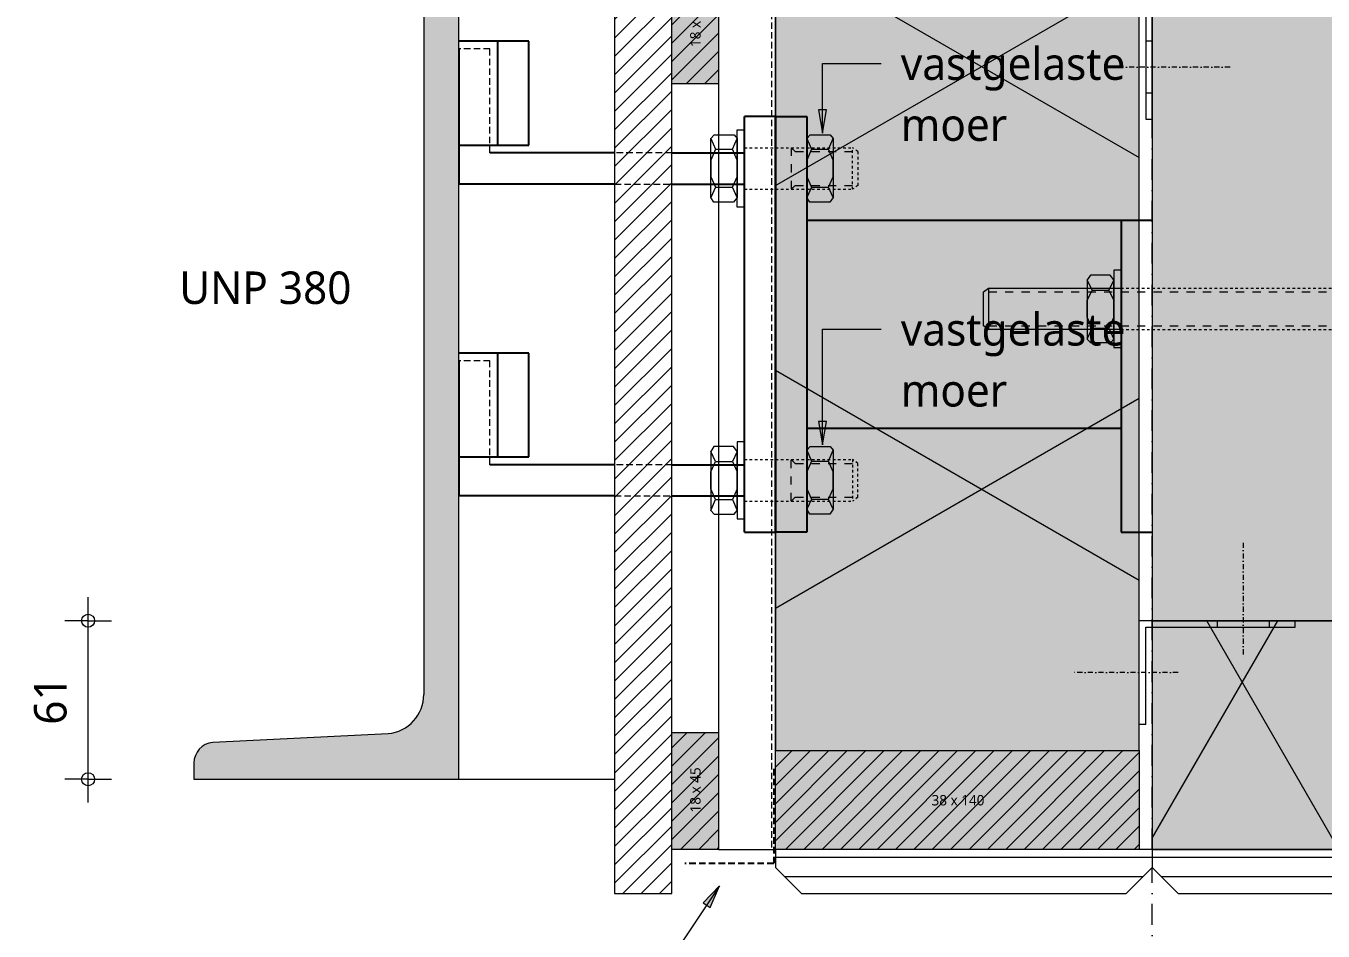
# Model space of a CAD drawing. Header units: millimetres. Extents: x -435 to 27166, y -19117 to 26500.
# Drawn here: x 6953.7 to 7453.1, y 20604.1 to 20952.3 of the extents above; entities that cross this region are included whole.
import ezdxf

# ---------------------------------------------------------------- set-up
doc = ezdxf.new("R2010")
doc.units = ezdxf.units.MM
for name, pattern in [('Dash', [6.35, 3.175, -3.175]), ('MV_hidden', [3.75, 2.5, -1.25]), ('MV_stramien', [16, 8, -4, 0, -4]), ('Streep 1_1', [2, 1, -1]), ('Streep-stip _ detail', [4, 2, -1, 0, -1])]:
    doc.linetypes.add(name, pattern=pattern)
for name, color, linetype, lineweight in [('A-ANNO-DIMS', 211, 'Continuous', 13), ('A-ANNO-DIMS-5', 211, 'Continuous', 13), ('A-ANNO-NOTE', 131, 'Continuous', 18), ('A-DETL', 90, 'Continuous', 13), ('A-DETL-GENF', 92, 'Continuous', 18), ('A-DETL-GENF-HDLN', 1, 'Dash', 18), ('A-DETL-MEDM', 33, 'Continuous', 18), ('G-ANNO-TEXT', 231, 'Continuous', 13)]:
    doc.layers.add(name, color=color, linetype=linetype, lineweight=lineweight)
doc.styles.add('Segoe UI_1', font='segoeui.ttf', dxfattribs={"height": 4})
doc.styles.add('Segoe UI_3', font='segoeui.ttf', dxfattribs={"height": 12.5})
doc.dimstyles.new('2_5_mm_4', dxfattribs={"dimscale": 304.8, "dimtxt": 13.092049, "dimasz": 0.016404, "dimexe": 0.029528, "dimexo": 0.0625, "dimgap": 0.014764, "dimtad": 1, "dimdec": 0, "dimzin": 0, "dimdsep": 46, "dimtxsty": 'Segoe UI_3', "dimblk1": 'DOTBLANK', "dimblk2": 'DOTBLANK', "dimsah": 1, "dimcen": 0.09, "dimdle": 0.029528, "dimazin": 0, "dimtfac": 1, "dimtdec": 4, "dimtix": 1, "dimtmove": 0, "dimatfit": 3, "dimfxl": 0.029528, "dimfxlon": 1, "dimtvp": 1, "dimtfill": 1, "dimtolj": 1, "dimtzin": 0, "dimarcsym": 2})
pattern_1 = [(0, (0, 0), (0, 7.5), [])]

# ---------------------------------------------------------------- blocks, each defined once
blk = doc.blocks.new('42 isolatie - Type 1-3765144-Details Appartement')
at = {"layer": 'A-DETL-GENF'}
blk.add_hatch(color=256, dxfattribs=at).paths.add_polyline_path([(250.28, 88.8), (250.28, 0.8), (760.28, 0.8), (760.28, 88.8), (474.46, 88.8)])
at = {"layer": 'A-DETL-GENF', "lineweight": 13}
h = blk.add_hatch(dxfattribs=at)
h.set_pattern_fill('FP_77', color=256, style=0, pattern_type=2)
h.set_pattern_definition([(60, (-357.56, 184.11), (-79.674, 46), []), (120, (-357.56, 184.11), (-79.674, -46), [])])
h.paths.add_polyline_path([(250.28, 88.8), (250.28, 0.8), (760.28, 0.8), (760.28, 88.8), (474.46, 88.8)])
at = {"layer": 'A-DETL-GENF'}
for p, q in [((760.28, 88.8), (250.28, 88.8)), ((760.28, 0.8), (760.28, 88.8)), ((760.28, 0.8), (760.28, 88.8)), ((250.28, 0.8), (760.28, 0.8))]:
    blk.add_line(p, q, dxfattribs=at)
blk = doc.blocks.new('42 isolatie - Type 1-3763087-Details Appartement')
at = {"layer": 'A-DETL-GENF'}
blk.add_hatch(color=256, dxfattribs=at).paths.add_polyline_path([(303.28, -0.8), (0.28, -0.8), (0.28, -140.79), (303.28, -140.79)])
at = {"layer": 'A-DETL-GENF', "lineweight": 13}
h = blk.add_hatch(dxfattribs=at)
h.set_pattern_fill('FP_80', color=256, style=0, pattern_type=2)
h.set_pattern_definition([(300, (-857.8, -704), (-121.936, -70.4), []), (240, (-857.8, -704), (-121.936, 70.4), [])])
h.paths.add_polyline_path([(303.28, -140.79), (303.28, -0.8), (0.28, -0.8), (0.28, -140.79), (3.33, -140.79)])
at = {"layer": 'A-DETL-GENF'}
for p, q in [((303.28, -0.8), (0.28, -0.8)), ((0.28, -0.8), (0.28, -140.79)), ((303.28, -0.8), (0.28, -0.8)), ((303.28, -140.79), (303.28, -0.8)), ((0.28, -140.8), (303.28, -140.8)), ((0.28, -140.8), (303.28, -140.8))]:
    blk.add_line(p, q, dxfattribs=at)
blk = doc.blocks.new('30_L-anker - 60x40-3126459-Details Appartement')
at = {"layer": 'A-DETL-GENF'}
for p, q in [((2.5, 60), (0, 60)), ((0, 60), (0, 0)), ((2.5, 2.5), (2.5, 60)), ((0, 50), (2.5, 50)), ((0, 30), (2.5, 30)), ((40, 0), (0, 0)), ((40, 2.5), (2.5, 2.5)), ((40, 2.5), (40, 0))]:
    blk.add_line(p, q, dxfattribs=at)
at = {"layer": 'A-DETL-GENF', "linetype": 'Streep-stip _ detail', "lineweight": 13}
for p, q in [((-30, 40), (15, 40)), ((20, 15), (20, -25))]:
    blk.add_line(p, q, dxfattribs=at)
blk = doc.blocks.new('00 hout_rechthoekig_sls - SLS 38x140-3186765-Details Appartement')
at = {"layer": 'A-DETL-GENF', "lineweight": 13}
blk.add_hatch(color=256, dxfattribs=at).paths.add_polyline_path([(135, -38), (140, -38), (140, 0), (0.01, 0), (0.01, -38), (10, -38)])
at = {"layer": 'A-DETL-MEDM', "lineweight": 13}
h = blk.add_hatch(dxfattribs=at)
h.set_pattern_fill('FP_81', color=256, style=0, pattern_type=2)
h.set_pattern_definition([(45, (-7242.334, -20673.486), (-3.5355339, 3.5355339), [])])
h.paths.add_polyline_path([(135, -38), (140, -38), (140, 0), (0.01, 0), (0.01, -38), (10, -38)])
at = {"layer": 'A-DETL-MEDM'}
for p, q in [((0, -38), (0, 0)), ((0.01, 0), (140, 0)), ((140, 0), (140, -38)), ((140, 0), (140, -38)), ((140, 0), (140, -38))]:
    blk.add_line(p, q, dxfattribs=at)
blk = doc.blocks.new('00 hout_rechthoekig_sls - Vuren 18x45-V72-Details Appartement')
at = {"layer": 'A-DETL-GENF', "lineweight": 13}
blk.add_hatch(color=256, dxfattribs=at).paths.add_polyline_path([(0, -18), (45, -18), (45, 0), (0, 0)])
at = {"layer": 'A-DETL-MEDM', "lineweight": 13}
h = blk.add_hatch(dxfattribs=at)
h.set_pattern_fill('FP_90', color=256, style=0, pattern_type=2)
h.set_pattern_definition([(315, (-20930.041, 7202.344), (3.5355339, 3.5355339), [])])
h.paths.add_polyline_path([(0, -18), (45, -18), (45, 0), (0, 0)])
at = {"layer": 'A-DETL-MEDM'}
for p, q in [((0, 0), (45, 0)), ((0, -18), (0, 0)), ((45, 0), (45, -18)), ((45, 0), (45, -18)), ((45, 0), (45, -18)), ((45, -18), (0, -18)), ((45, -18), (0, -18))]:
    blk.add_line(p, q, dxfattribs=at)
blk = doc.blocks.new('00 hout_rechthoekig_sls - Vuren 18x45-V73-Details Appartement')
at = {"layer": 'A-DETL-GENF', "lineweight": 13}
blk.add_hatch(color=256, dxfattribs=at).paths.add_polyline_path([(0, -18), (45, -18), (45, 0), (0, 0)])
at = {"layer": 'A-DETL-MEDM', "lineweight": 13}
h = blk.add_hatch(dxfattribs=at)
h.set_pattern_fill('FP_91', color=256, style=0, pattern_type=2)
h.set_pattern_definition([(315, (-20635.486, 7202.344), (3.5355339, 3.5355339), [])])
h.paths.add_polyline_path([(0, -18), (45, -18), (45, 0), (0, 0)])
at = {"layer": 'A-DETL-MEDM'}
for p, q in [((0, 0), (45, 0)), ((0, -18), (0, 0)), ((45, 0), (45, -18)), ((45, 0), (45, -18)), ((45, 0), (45, -18)), ((45, -18), (0, -18)), ((45, -18), (0, -18))]:
    blk.add_line(p, q, dxfattribs=at)
blk = doc.blocks.new('00 stekeind s e - M16-4340759-Details Appartement')
at = {"layer": 'A-DETL-GENF'}
for p, q in [((-11.78, 13), (-13, 11.14)), ((-11.14, 7.2), (-13, 11.14)), ((-13, 11.14), (-13, -11.61)), ((-4.16, 13), (-11.78, 13)), ((-2.79, 11.14), (-4.64, 7.2)), ((-2.79, 11.14), (-4.16, 13)), ((0, 14.86), (-2.79, 14.86)), ((-2.79, 14.86), (-2.79, 0)), ((-2.79, 0), (-2.79, 11.14)), ((0, -14.86), (0, 14.86)), ((-53, 6.5), (-51, 8)), ((-53, -6.5), (-53, 6.5)), ((-51, 8), (0, 8)), ((-51, 8), (-51, -8)), ((-13, 3.25), (-11.14, 7.2)), ((-11.14, 7.2), (-4.64, 7.2)), ((-4.64, 7.2), (-2.79, 3.25)), ((-13, -3.25), (-13, 3.25)), ((-2.79, 3.25), (-2.79, -3.25)), ((-11.14, -7.43), (-13, -3.25)), ((-2.79, -3.25), (-4.64, -7.43)), ((-2.79, -11.61), (-2.79, 0)), ((-2.79, 0), (-2.79, -14.86)), ((-51, -8), (-53, -6.5)), ((0, -8), (-51, -8)), ((-13, -11.61), (-11.14, -7.43)), ((-11.14, -7.43), (-4.64, -7.43)), ((-4.64, -7.43), (-2.79, -11.61)), ((-13, -11.61), (-11.72, -13)), ((-11.72, -13), (-3.99, -13)), ((-3.99, -13), (-2.79, -11.61)), ((-2.79, -14.86), (0, -14.86))]:
    blk.add_line(p, q, dxfattribs=at)
at = {"layer": 'A-DETL-GENF', "linetype": 'Streep 1_1', "lineweight": 13}
for p, q in [((0, 8), (91.54, 8)), ((93.54, 6.5), (91.54, 8)), ((91.54, 8), (91.54, -8)), ((93.54, -6.5), (93.54, 6.5)), ((0, -8), (91.54, -8)), ((93.54, -6.5), (91.54, -8))]:
    blk.add_line(p, q, dxfattribs=at)
at = {"layer": 'A-DETL-GENF-HDLN'}
for p, q in [((-51, 6.5), (91.54, 6.5)), ((-51, -6.5), (91.54, -6.5))]:
    blk.add_line(p, q, dxfattribs=at)
blk = doc.blocks.new('00 moer s e1 - M16-3186865-Details Appartement')
at = {"layer": 'A-DETL-GENF'}
for p, q in [((-13, 11.61), (-11.72, 13)), ((-13, 11.61), (-11.14, 7.43)), ((-13, -11.14), (-13, 11.61)), ((-11.72, 13), (-3.99, 13)), ((-4.64, 7.43), (-2.79, 11.61)), ((-3.99, 13), (-2.79, 11.61)), ((-2.79, 11.61), (-2.79, 0)), ((-11.14, 7.43), (-13, 3.25)), ((-11.14, 7.43), (-4.64, 7.43)), ((-2.79, 3.25), (-4.64, 7.43)), ((-13, 3.25), (-13, -3.25)), ((-2.79, -3.25), (-2.79, 3.25)), ((-2.79, 0), (-2.79, -11.14)), ((-13, -3.25), (-11.14, -7.2)), ((-4.64, -7.2), (-2.79, -3.25)), ((-11.14, -7.2), (-13, -11.14)), ((-11.14, -7.2), (-4.64, -7.2)), ((-2.79, -11.14), (-4.64, -7.2)), ((-11.78, -13), (-13, -11.14)), ((-4.16, -13), (-11.78, -13)), ((-2.79, -11.14), (-4.16, -13))]:
    blk.add_line(p, q, dxfattribs=at)
blk = doc.blocks.new('00 bout s e1 - M16-4297818-Details Appartement')
at = {"layer": 'A-DETL-GENF'}
for p, q in [((-13, 11.61), (-11.72, 13)), ((-13, 11.61), (-11.14, 7.43)), ((-13, -11.14), (-13, 11.61)), ((-11.72, 13), (-3.99, 13)), ((-4.64, 7.43), (-2.79, 11.61)), ((-3.99, 13), (-2.79, 11.61)), ((-2.79, 0), (-2.79, 14.86)), ((-2.79, 14.86), (0, 14.86)), ((-2.79, 11.61), (-2.79, 0)), ((0, 14.86), (0, -14.86)), ((-11.14, 7.43), (-13, 3.25)), ((-11.14, 7.43), (-4.64, 7.43)), ((-2.79, 3.25), (-4.64, 7.43)), ((-13, 3.25), (-13, -3.25)), ((-2.79, -3.25), (-2.79, 3.25)), ((-2.79, -14.86), (-2.79, 0)), ((-2.79, 0), (-2.79, -11.14)), ((-13, -3.25), (-11.14, -7.2)), ((-4.64, -7.2), (-2.79, -3.25)), ((-11.14, -7.2), (-13, -11.14)), ((-11.14, -7.2), (-4.64, -7.2)), ((-2.79, -11.14), (-4.64, -7.2)), ((-11.78, -13), (-13, -11.14)), ((-4.16, -13), (-11.78, -13)), ((-2.79, -11.14), (-4.16, -13)), ((0, -14.86), (-2.79, -14.86))]:
    blk.add_line(p, q, dxfattribs=at)
at = {"layer": 'A-DETL-GENF', "linetype": 'Streep 1_1', "lineweight": 13}
for p, q in [((0, 8), (41.66, 8)), ((43.66, 6.5), (41.66, 8)), ((41.66, -8), (41.66, 8)), ((43.66, 6.5), (43.66, -6.5)), ((0, -8), (41.66, -8)), ((43.66, -6.5), (41.66, -8))]:
    blk.add_line(p, q, dxfattribs=at)
at = {"layer": 'A-DETL-GENF-HDLN'}
for p, q in [((18, 8), (19.5, 6.5)), ((18, 8), (18, -8)), ((19.5, 6.5), (41.66, 6.5)), ((18, -8), (19.5, -6.5)), ((19.5, -6.5), (41.66, -6.5))]:
    blk.add_line(p, q, dxfattribs=at)
blk = doc.blocks.new('00 bout s e1 - M16-V74-Details Appartement')
at = {"layer": 'A-DETL-GENF'}
for p, q in [((-11.78, 13), (-13, 11.14)), ((-11.14, 7.2), (-13, 11.14)), ((-13, 11.14), (-13, -11.61)), ((-4.16, 13), (-11.78, 13)), ((-2.79, 11.14), (-4.64, 7.2)), ((-2.79, 11.14), (-4.16, 13)), ((0, 14.86), (-2.79, 14.86)), ((-2.79, 14.86), (-2.79, 0)), ((-2.79, 0), (-2.79, 11.14)), ((0, -14.86), (0, 14.86)), ((-13, 3.25), (-11.14, 7.2)), ((-11.14, 7.2), (-4.64, 7.2)), ((-4.64, 7.2), (-2.79, 3.25)), ((-13, -3.25), (-13, 3.25)), ((-2.79, 3.25), (-2.79, -3.25)), ((-11.14, -7.43), (-13, -3.25)), ((-2.79, -3.25), (-4.64, -7.43)), ((-2.79, -11.61), (-2.79, 0)), ((-2.79, 0), (-2.79, -14.86)), ((-13, -11.61), (-11.14, -7.43)), ((-11.14, -7.43), (-4.64, -7.43)), ((-4.64, -7.43), (-2.79, -11.61)), ((-13, -11.61), (-11.72, -13)), ((-11.72, -13), (-3.99, -13)), ((-3.99, -13), (-2.79, -11.61)), ((-2.79, -14.86), (0, -14.86))]:
    blk.add_line(p, q, dxfattribs=at)
at = {"layer": 'A-DETL-GENF', "linetype": 'Streep 1_1', "lineweight": 13}
for p, q in [((0, 8), (41.66, 8)), ((43.66, 6.5), (41.66, 8)), ((41.66, 8), (41.66, -8)), ((43.66, -6.5), (43.66, 6.5)), ((0, -8), (41.66, -8)), ((43.66, -6.5), (41.66, -8))]:
    blk.add_line(p, q, dxfattribs=at)
at = {"layer": 'A-DETL-GENF-HDLN'}
for p, q in [((18, 8), (19.5, 6.5)), ((18, -8), (18, 8)), ((19.5, 6.5), (41.66, 6.5)), ((18, -8), (19.5, -6.5)), ((19.5, -6.5), (41.66, -6.5))]:
    blk.add_line(p, q, dxfattribs=at)
blk = doc.blocks.new('DIMBLOCK292-Details Appartement')
at = {"layer": 'A-ANNO-DIMS-5'}
for p, q in [((6977.6, 20653.49), (6977.6, 20732.49)), ((6977.6, 20723.49), (6968.6, 20723.49)), ((6977.6, 20723.49), (6986.6, 20723.49)), ((6977.6, 20662.49), (6968.6, 20662.49)), ((6977.6, 20662.49), (6986.6, 20662.49))]:
    blk.add_line(p, q, dxfattribs=at)
for centre in [(6977.6, 20723.49), (6977.6, 20662.49)]:
    blk.add_circle(centre, 2.5, dxfattribs=at)
at = {"layer": 'A-ANNO-DIMS-5', "color": 0, "insert": (6956.79, 20683.46), "char_height": 12.5, "width": 22.8516, "attachment_point": 1, "rotation": 90, "line_spacing_factor": 1.142579, "style": 'Segoe UI_3', "bg_fill": 3, "box_fill_scale": 1.25, "bg_fill_color": 9, "bg_fill_true_color": 13158600, "bg_fill_transparency": 0}
blk.add_mtext('61', dxfattribs=at)
blk = doc.blocks.new('_DotBlank')
at = {"color": 0, "linetype": 'ByBlock', "lineweight": -2}
blk.add_line((-0.5, 0), (-1, 0), dxfattribs=at)
blk.add_circle((0, 0), 0.5, dxfattribs=at)

msp = doc.modelspace()

# ---------------------------------------------------------------- hatches: boundary and pattern name
at = {"layer": 'A-DETL-GENF'}
for color, points in [(7, [(7018.34, 20662.49), (7120.34, 20662.49), (7120.34, 21042.49), (7018.34, 21042.49), (7018.34, 21036.35), (7018.59, 21034.39), (7019.29, 21032.55), (7020.43, 21030.94), (7021.92, 21029.66), (7023.67, 21028.77), (7025.59, 21028.33), (7093.16, 21024.96), (7096.79, 21024.14), (7100.11, 21022.46), (7102.92, 21020.03), (7105.05, 21016.99), (7106.39, 21013.53), (7106.84, 21009.84), (7106.84, 20695.13), (7106.39, 20691.44), (7105.05, 20687.98), (7102.92, 20684.94), (7100.11, 20682.51), (7096.79, 20680.83), (7093.16, 20680.01), (7025.59, 20676.64), (7023.67, 20676.2), (7021.92, 20675.32), (7020.43, 20674.03), (7019.29, 20672.42), (7018.59, 20670.58), (7018.34, 20668.63)]), (9, [(7387.33, 20723.49), (7466.6, 20723.49), (7466.6, 20773.49), (7897.33, 20773.49), (7897.33, 20963.49), (7387.33, 20963.49), (7387.33, 20773.49)])]:
    msp.add_hatch(color=color, dxfattribs=at).paths.add_polyline_path(points)
at = {"layer": 'A-DETL-GENF', "lineweight": 13}
h = msp.add_hatch(dxfattribs=at)
h.set_pattern_fill('FP_33', color=250, style=0, pattern_type=2)
h.set_pattern_definition([(45, (0, 0), (-3.5355339, 3.5355339), [])])
h.paths.add_polyline_path([(7202.34, 20618.49), (7202.34, 20975.04), (7180.34, 20975.04), (7180.34, 20618.49), (7198.76, 20618.49)])
h = msp.add_hatch(dxfattribs=at)
h.set_pattern_fill('FP_92', color=254, style=0, pattern_type=2)
h.set_pattern_definition(pattern_1)
h.paths.add_polyline_path([(7377.33, 20618.49), (7387.32, 20628.49), (7387.32, 20635.49), (7242.33, 20635.49), (7242.33, 20628.49), (7252.33, 20618.49)])
h = msp.add_hatch(dxfattribs=at)
h.set_pattern_fill('FP_92', color=254, style=0, pattern_type=2)
h.set_pattern_definition(pattern_1)
h.paths.add_polyline_path([(7897.33, 20618.49), (7897.33, 20635.49), (7387.32, 20635.49), (7387.32, 20628.49), (7397.32, 20618.49), (7673.15, 20618.49)])
at = {"layer": 'G-ANNO-TEXT'}
for points in [[(7260.38, 20911.11), (7261.96, 20920.11), (7258.79, 20920.11)], [(7260.38, 20791.11), (7261.96, 20800.11), (7258.79, 20800.11)], [(7220.76, 20621.48), (7214.43, 20614.88), (7217.07, 20613.11)]]:
    msp.add_hatch(color=7, dxfattribs=at).paths.add_polyline_path(points)

# ---------------------------------------------------------------- linework, layer by layer
at = {"layer": 'A-DETL', "linetype": 'MV_stramien', "lineweight": 18}
for p, q in [((7387.33, 20635.49), (7387.33, 21189.79)), ((7387.33, 20284.49), (7387.33, 20628.49))]:
    msp.add_line(p, q, dxfattribs=at)
at = {"layer": 'A-DETL', "lineweight": 18}
for p, q in [((7120.34, 20662.49), (7120.34, 21042.49)), ((7106.84, 21009.84), (7106.84, 20695.13)), ((7242.34, 20635.49), (7242.34, 20985.55)), ((7180.34, 20975.04), (7180.34, 20618.49)), ((7387.33, 20963.49), (7387.33, 20723.49)), ((7202.34, 20680.49), (7202.34, 20930.04)), ((7220.34, 20930.04), (7220.34, 20680.49)), ((7387.33, 20723.49), (7466.6, 20723.49)), ((7093.16, 20680.01), (7025.59, 20676.64)), ((7018.34, 20668.63), (7018.34, 20662.49)), ((7018.34, 20662.49), (7120.34, 20662.49)), ((7202.34, 20618.49), (7202.34, 20635.49)), ((7220.34, 20635.49), (7242.33, 20635.49)), ((7387.32, 20635.49), (7242.33, 20635.49)), ((7242.33, 20635.49), (7242.33, 20628.49)), ((7897.33, 20635.49), (7387.32, 20635.49)), ((7387.32, 20635.49), (7387.32, 20628.49)), ((7242.33, 20628.49), (7252.33, 20618.49)), ((7377.33, 20618.49), (7387.33, 20628.49)), ((7387.32, 20628.49), (7397.32, 20618.49)), ((7180.34, 20618.49), (7202.34, 20618.49)), ((7252.33, 20618.49), (7377.33, 20618.49)), ((7397.32, 20618.49), (7897.33, 20618.49))]:
    msp.add_line(p, q, dxfattribs=at)
at = {"layer": 'A-DETL', "linetype": 'MV_hidden', "lineweight": 18}
for p, q in [((7240.76, 20991.23), (7240.76, 20635.92)), ((7132.34, 20943.49), (7120.34, 20943.49)), ((7132.34, 20903.49), (7132.34, 20943.49)), ((7202.33, 20903.49), (7180.33, 20903.49)), ((7180.33, 20891.49), (7202.33, 20891.49)), ((7132.34, 20823.49), (7120.34, 20823.49)), ((7132.34, 20783.49), (7132.34, 20823.49)), ((7202.33, 20783.49), (7180.33, 20783.49)), ((7180.33, 20771.49), (7202.33, 20771.49))]:
    msp.add_line(p, q, dxfattribs=at)
at = {"layer": 'A-DETL', "lineweight": 25}
for p, q in [((7147.34, 20946.49), (7120.34, 20946.49)), ((7120.34, 20943.49), (7120.34, 20891.49)), ((7135.34, 20906.49), (7135.34, 20946.49)), ((7147.34, 20906.49), (7147.34, 20946.49)), ((7242.33, 20917.49), (7230.33, 20917.49)), ((7230.33, 20757.49), (7230.33, 20917.49)), ((7242.33, 20917.49), (7254.33, 20917.49)), ((7242.33, 20917.49), (7242.33, 20757.49)), ((7242.33, 20757.49), (7242.33, 20917.49)), ((7254.33, 20917.49), (7254.33, 20757.49)), ((7120.34, 20906.49), (7147.34, 20906.49)), ((7180.33, 20903.49), (7132.34, 20903.49)), ((7202.33, 20903.49), (7230.33, 20903.49)), ((7180.33, 20891.49), (7120.34, 20891.49)), ((7202.33, 20891.49), (7230.33, 20891.49)), ((7375.33, 20877.49), (7254.33, 20877.49)), ((7387.33, 20877.49), (7375.33, 20877.49)), ((7375.33, 20877.49), (7375.33, 20757.49)), ((7147.34, 20826.49), (7120.34, 20826.49)), ((7120.34, 20823.49), (7120.34, 20771.49)), ((7135.34, 20786.49), (7135.34, 20826.49)), ((7147.34, 20786.49), (7147.34, 20826.49)), ((7375.33, 20797.49), (7254.33, 20797.49)), ((7120.34, 20786.49), (7147.34, 20786.49)), ((7180.33, 20783.49), (7132.34, 20783.49)), ((7202.33, 20783.49), (7230.33, 20783.49)), ((7180.33, 20771.49), (7120.34, 20771.49)), ((7202.33, 20771.49), (7230.33, 20771.49)), ((7230.33, 20757.49), (7242.33, 20757.49)), ((7254.33, 20757.49), (7242.33, 20757.49)), ((7375.33, 20757.49), (7387.33, 20757.49))]:
    msp.add_line(p, q, dxfattribs=at)
at = {"layer": 'A-DETL'}
msp.add_line((7120.34, 20662.49), (7180.34, 20662.49), dxfattribs=at)
at = {"layer": 'A-DETL', "linetype": 'MV_hidden', "lineweight": 25}
for p, q in [((7241.6, 20666.43), (7241.6, 20629.99)), ((7241.6, 20629.99), (7207.34, 20629.99))]:
    msp.add_line(p, q, dxfattribs=at)
at = {"layer": 'A-DETL', "lineweight": 18}
for centre, radius, start, end in [((7091.65, 20695.13), 15.19, 275.72, 0), ((7026.4, 20668.63), 8.05, 95.72, 180)]:
    msp.add_arc(centre, radius, start, end, dxfattribs=at)
at = {"layer": 'G-ANNO-TEXT', "color": 250}
for p, q in [((7260.38, 20937.85), (7283.03, 20937.85)), ((7260.38, 20911.11), (7260.38, 20937.85)), ((7261.96, 20920.11), (7258.79, 20920.11)), ((7258.79, 20920.11), (7260.38, 20911.11)), ((7260.38, 20911.11), (7261.96, 20920.11)), ((7260.38, 20835.61), (7283.03, 20835.61)), ((7260.38, 20791.11), (7260.38, 20835.61)), ((7261.96, 20800.11), (7258.79, 20800.11)), ((7258.79, 20800.11), (7260.38, 20791.11)), ((7260.38, 20791.11), (7261.96, 20800.11)), ((7220.76, 20621.48), (7198.26, 20587.88)), ((7220.76, 20621.48), (7214.43, 20614.88)), ((7217.07, 20613.11), (7220.76, 20621.48)), ((7214.43, 20614.88), (7217.07, 20613.11))]:
    msp.add_line(p, q, dxfattribs=at)

# ---------------------------------------------------------------- block references
at = {"layer": 'A-DETL-GENF'}
for name, p, rotation in [('30_L-anker - 60x40-3126459-Details Appartement', (7387.33, 20976.49), 180), ('42 isolatie - Type 1-3763087-Details Appartement', (7383.13, 20976.76), 269.9999999999999), ('30_L-anker - 60x40-3126459-Details Appartement', (7382.33, 20723.49), 270.0000000000035), ('42 isolatie - Type 1-3765144-Details Appartement', (8147.61, 20724.29), 180)]:
    msp.add_blockref(name, p, dxfattribs=dict(at, rotation=rotation))
for name, p in [('00 moer s e1 - M16-3186865-Details Appartement', (7267.33, 20897.49)), ('00 stekeind s e - M16-4340759-Details Appartement', (7375.33, 20843.49)), ('00 moer s e1 - M16-3186865-Details Appartement', (7267.33, 20777.49))]:
    msp.add_blockref(name, p, dxfattribs=at)
at = {"layer": 'A-DETL-GENF-HDLN'}
for name, p in [('00 bout s e1 - M16-4297818-Details Appartement', (7230.33, 20897.49)), ('00 bout s e1 - M16-V74-Details Appartement', (7230.33, 20777.49))]:
    msp.add_blockref(name, p, dxfattribs=at)
at = {"layer": 'A-DETL-MEDM', "lineweight": 13, "rotation": 90.0000000000001}
for name, p in [('00 hout_rechthoekig_sls - Vuren 18x45-V72-Details Appartement', (7202.34, 20930.04)), ('00 hout_rechthoekig_sls - Vuren 18x45-V73-Details Appartement', (7202.34, 20635.49))]:
    msp.add_blockref(name, p, dxfattribs=at)
at = {"layer": 'A-DETL-MEDM', "lineweight": 13}
msp.add_blockref('00 hout_rechthoekig_sls - SLS 38x140-3186765-Details Appartement', (7242.33, 20673.49), dxfattribs=at)

# ---------------------------------------------------------------- texts
at = {"layer": 'A-ANNO-NOTE', "lineweight": 13, "char_height": 4, "width": 23.6498, "attachment_point": 1, "rotation": 90, "style": 'Segoe UI_1'}
for insert in [(7209.43, 20944.23), (7209.43, 20649.68)]:
    msp.add_mtext('18 x 45', dxfattribs=dict(at, insert=insert))
at = {"layer": 'A-ANNO-NOTE', "lineweight": 13, "insert": (7302.37, 20656.4), "char_height": 4, "width": 27.6582, "attachment_point": 1, "style": 'Segoe UI_1'}
msp.add_mtext('38 x 140', dxfattribs=at)
at = {"layer": 'G-ANNO-TEXT', "color": 7, "char_height": 12.5, "attachment_point": 1, "style": 'Segoe UI_3'}
for s, insert, width in [('vastgelaste ', (7290.53, 20944.1), 109.8312), ('moer', (7290.53, 20920.62), 49.3038), ('UNP 380', (7012.7, 20857.86), 83.3755), ('vastgelaste ', (7290.53, 20841.86), 109.8312), ('moer', (7290.53, 20818.38), 49.3038)]:
    msp.add_mtext(s, dxfattribs=dict(at, insert=insert, width=width))

# ---------------------------------------------------------------- dimensions: what is measured, and where the dimension line sits
at = {"layer": 'A-ANNO-DIMS'}
dim = msp.add_linear_dim(base=(6977.6, 20723.49), p1=(6986.6, 20662.49), p2=(6986.6, 20723.49), angle=90, dimstyle='2_5_mm_4', override={"dimpost": '<>', "dimfxl": 61.000567}, dxfattribs=at)
dim.commit()
dim.dimension.update_dxf_attribs({"geometry": 'DIMBLOCK292-Details Appartement', "text_midpoint": (6966.6, 20692.99)})

doc.saveas('drawing.dxf')
